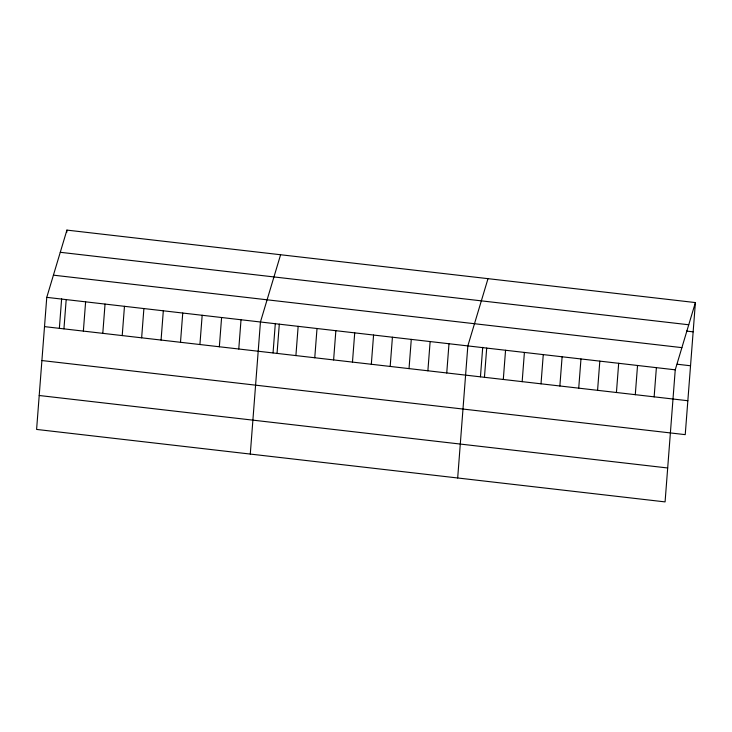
<?xml version="1.0" encoding="UTF-8"?>
<svg xmlns="http://www.w3.org/2000/svg" width="732" height="732" viewBox="0 0 732 732"><rect width="100%" height="100%" fill="white"/><g stroke="black" fill="none" stroke-linecap="round" stroke-linejoin="round"><path stroke-width="1.1" d="M46.766 297.357L36.6 429.428L665.077 501.896L675.243 369.825L695.4 302.572L66.923 230.104L46.766 297.357L675.243 369.825M59.365 328.247L61.634 298.757M66.749 232.355L66.923 230.104M63.94 328.86L66.191 299.589M83.366 331.102L85.617 301.831M102.791 333.344L105.042 304.073M122.217 335.585L124.467 306.315M141.642 337.827L143.893 308.556M161.067 340.06L163.318 310.789M180.493 342.302L182.744 313.031M199.918 344.543L202.169 315.272M219.344 346.785L221.595 317.514M238.769 349.027L241.02 319.756M250.28 454.069L260.446 321.998L280.603 254.745M273.054 352.888L275.323 323.398M277.044 353.437L279.304 324.166M295.902 355.615L298.153 326.344M314.76 357.783L317.011 328.512M333.609 359.961L335.86 330.69M352.467 362.13L354.718 332.868M371.316 364.307L373.567 335.036M390.174 366.485L392.425 337.214M409.023 368.654L411.283 339.383M427.881 370.831L430.132 341.56M446.74 373.009L448.99 343.738M457.683 477.978L467.84 345.907L488.006 278.654M480.448 376.806L482.717 347.316M484.447 377.355L486.698 348.084M503.296 379.524L505.556 350.253M522.154 381.701L524.405 352.431M541.012 383.879L543.263 354.608M559.861 386.048L562.112 356.777M578.719 388.225L580.97 358.955M597.568 390.394L599.819 361.132M616.426 392.572L618.677 363.301M635.284 394.749L637.535 365.478M654.134 396.918L656.384 367.647M695.4 302.572L685.234 434.643L41.898 360.547M60.271 252.293L688.748 324.77M686.497 331.074L693.149 331.843M53.418 275.159L681.895 347.636M677.228 364.234L690.541 365.771M44.515 326.628L687.851 400.724M39.208 395.5L667.685 467.977"/></g></svg>
